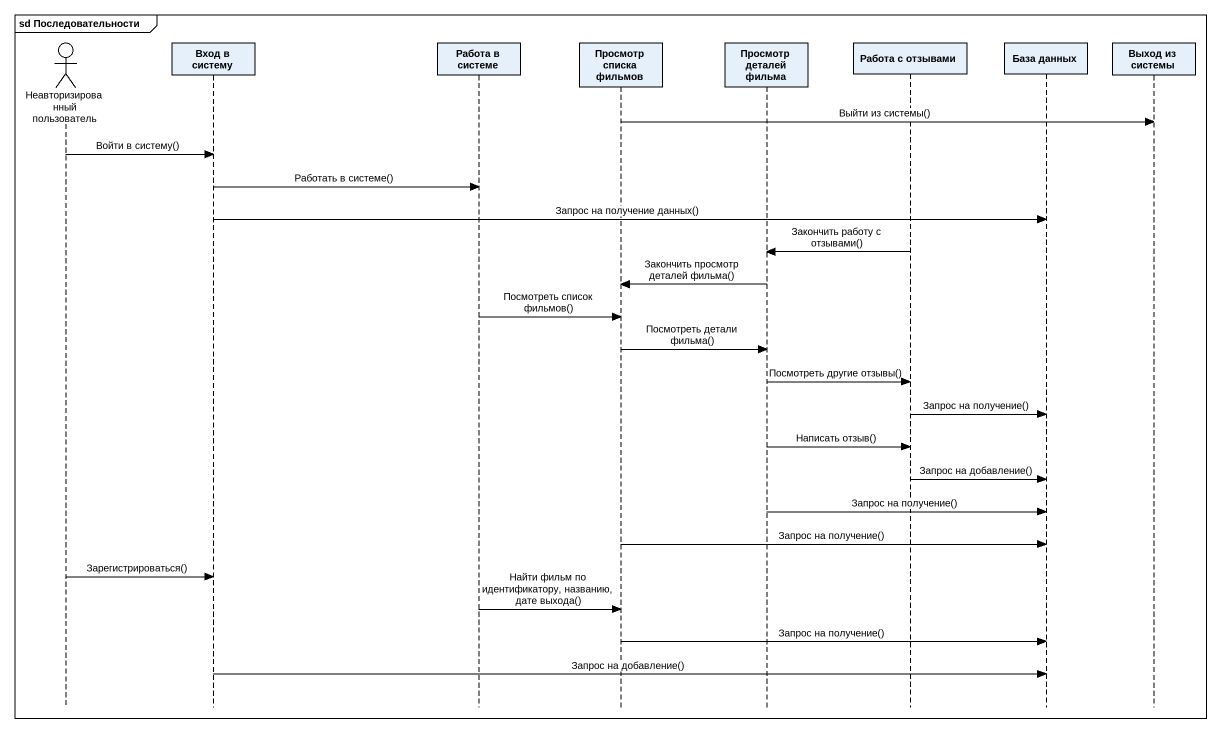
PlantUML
@startuml
mainframe sd Последовательности
hide footbox
actor "Неавторизированный пользователь" as Неавторизированный
participant "Вход в систему" as Вход_в_систему
participant "Работа в системе" as Работа_в_системе
participant "Просмотр списка фильмов" as Просмотр_списка_фильмов
participant "Просмотр деталей фильма" as Просмотр_деталей_фильма
participant "Работа с отзывами" as Работа_с_отзывами
participant "База данных" as База_данных
participant "Выход из системы" as Выход_из_системы

Просмотр_списка_фильмов -> Выход_из_системы : Выйти из системы()
Неавторизированный -> Вход_в_систему : Войти в систему()
Вход_в_систему -> Работа_в_системе : Работать в системе()
Вход_в_систему -> База_данных : Запрос на получение данных()
Работа_с_отзывами -> Просмотр_деталей_фильма : Закончить работу с отзывами()
Просмотр_деталей_фильма -> Просмотр_списка_фильмов : Закончить просмотр деталей фильма()
Работа_в_системе -> Просмотр_списка_фильмов : Посмотреть список фильмов()
Просмотр_списка_фильмов -> Просмотр_деталей_фильма : Посмотреть детали фильма()
Просмотр_деталей_фильма -> Работа_с_отзывами : Посмотреть другие отзывы()
Работа_с_отзывами -> База_данных : Запрос на получение()
Просмотр_деталей_фильма -> Работа_с_отзывами : Написать отзыв()
Работа_с_отзывами -> База_данных : Запрос на добавление()
Просмотр_деталей_фильма -> База_данных : Запрос на получение()
Просмотр_списка_фильмов -> База_данных : Запрос на получение()
Неавторизированный -> Вход_в_систему : Зарегистрироваться()
Работа_в_системе -> Просмотр_списка_фильмов : Найти фильм по идентификатору, названию, дате выхода()
Просмотр_списка_фильмов -> База_данных : Запрос на получение()
Вход_в_систему -> База_данных : Запрос на добавление()
@enduml
